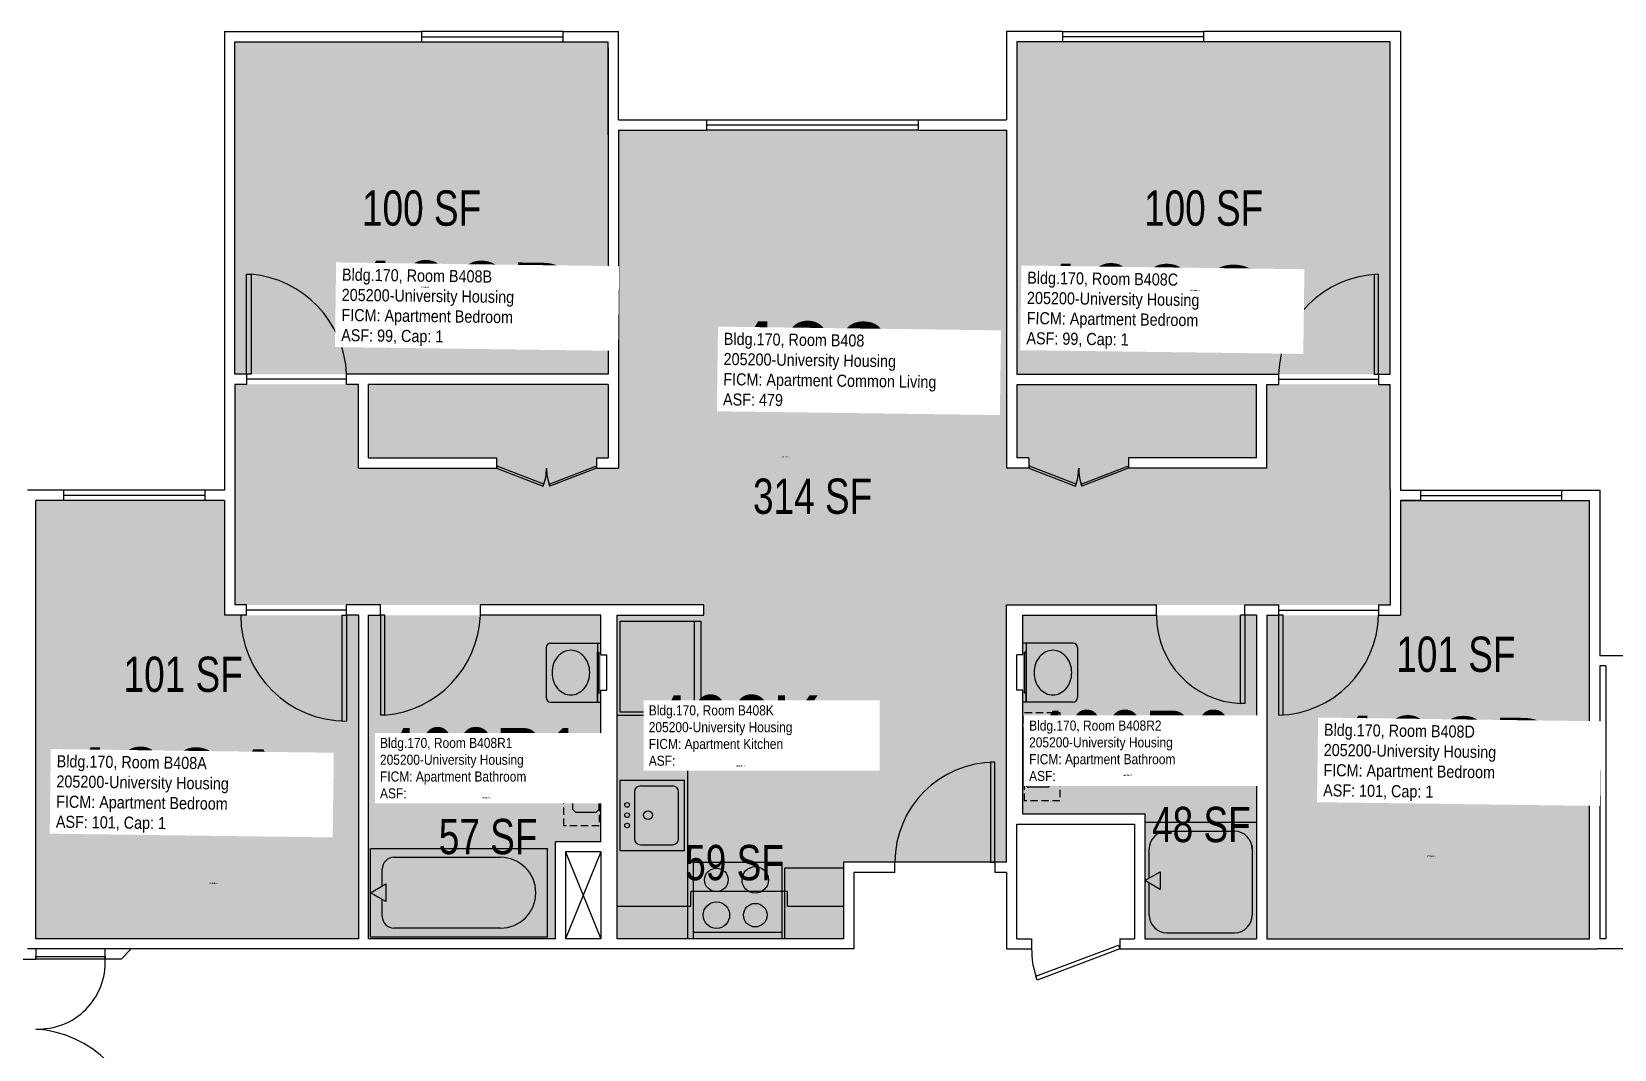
# Model space of a CAD drawing. Header units: inches. Extents: x -84 to 2978, y -50 to 1655.
# Drawn here: x 2012 to 2550, y 294 to 640 of the extents above; entities that cross this region are included whole.
import ezdxf
from ezdxf.enums import TextEntityAlignment as Align

# ---------------------------------------------------------------- set-up
doc = ezdxf.new("R2010")
doc.units = ezdxf.units.IN
doc.header["$LTSCALE"] = 10
doc.header["$MEASUREMENT"] = 0
doc.linetypes.add('DASHED2', pattern=[0.375, 0.25, -0.125])
doc.layers.get('0').update_dxf_attribs({"linetype": 'CONTINUOUS'})
for name, color, linetype in [('A-DOOR', 2, 'CONTINUOUS'), ('A-FLOR', 3, 'CONTINUOUS'), ('A-GLAZ', 1, 'CONTINUOUS'), ('A-IDEN-RNUM', 7, 'CONTINUOUS'), ('A-IDEN-SNUM', 4, 'CONTINUOUS'), ('A-IDEN-VNUM', 4, 'CONTINUOUS'), ('A-WALL', 5, 'CONTINUOUS'), ('AREA-TEXT', 3, 'CONTINUOUS'), ('Rooms-Category-Color', 7, 'CONTINUOUS'), ('Rooms-College-Color', 7, 'CONTINUOUS'), ('Rooms-Department-Color', 7, 'CONTINUOUS'), ('Rooms-Division-Color', 7, 'CONTINUOUS'), ('Rooms-Information', 7, 'CONTINUOUS')]:
    doc.layers.add(name, color=color, linetype=linetype)
doc.styles.add('CP_AREA', font='arial.ttf', dxfattribs={"height": 15})
doc.styles.add('CP_ROOMSNUMBER', font='arial.ttf', dxfattribs={"height": 1})
doc.styles.add('CP_ROOMVNUMBER', font='arial.ttf', dxfattribs={"width": 0.85, "height": 0.075})

msp = doc.modelspace()

# ---------------------------------------------------------------- hatches: boundary and pattern name
at = {"layer": 'Rooms-Category-Color', "true_color": 0x728ef3}
for points in [[(2081.17, 523.26), (2208.17, 523.26), (2208.17, 636.26), (2081.17, 636.26)], [(2347.17, 523.26), (2474.17, 523.26), (2474.17, 636.26), (2347.17, 636.26)], [(2474.17, 519.76), (2474.17, 444.76), (2343.67, 444.76), (2343.67, 357.26), (2288.17, 357.26), (2288.17, 441.26), (2240.66, 441.26), (2240.66, 444.76), (2081.17, 444.76), (2081.17, 519.76), (2123.17, 519.76), (2123.17, 491.26), (2170.17, 491.26), (2170.17, 494.76), (2126.67, 494.76), (2126.67, 519.76), (2208.17, 519.76), (2208.17, 494.76), (2204.17, 494.76), (2204.17, 491.26), (2211.67, 491.26), (2211.67, 606.26), (2343.67, 606.26), (2343.67, 491.26), (2351.17, 491.26), (2351.17, 494.76), (2347.17, 494.76), (2347.17, 519.76), (2428.67, 519.76), (2428.67, 494.76), (2385.17, 494.76), (2385.17, 491.26), (2432.17, 491.26), (2432.17, 519.76)], [(2077.67, 441.26), (2123.17, 441.26), (2123.17, 331.26), (2013.42, 331.26), (2013.42, 480.26), (2077.67, 480.26)], [(2477.67, 480.26), (2541.92, 480.26), (2541.92, 331.26), (2432.17, 331.26), (2432.17, 441.26), (2477.67, 441.26)], [(2126.67, 441.26), (2205.67, 441.26), (2205.67, 364.26), (2190.17, 364.26), (2190.17, 331.26), (2126.67, 331.26), (2126.67, 441.26)], [(2211.17, 441.26), (2288.17, 441.26), (2288.17, 331.26), (2211.17, 331.26)], [(2428.67, 441.26), (2349.17, 441.26), (2349.17, 373.76), (2390.67, 373.76), (2390.67, 331.26), (2428.67, 331.26)]]:
    msp.add_hatch(color=171, dxfattribs=at).paths.add_polyline_path(points)
at = {"layer": 'Rooms-College-Color', "true_color": 0xadadad}
for points in [[(2081.17, 523.26), (2208.17, 523.26), (2208.17, 636.26), (2081.17, 636.26)], [(2347.17, 523.26), (2474.17, 523.26), (2474.17, 636.26), (2347.17, 636.26)], [(2474.17, 519.76), (2474.17, 444.76), (2343.67, 444.76), (2343.67, 357.26), (2288.17, 357.26), (2288.17, 441.26), (2240.66, 441.26), (2240.66, 444.76), (2081.17, 444.76), (2081.17, 519.76), (2123.17, 519.76), (2123.17, 491.26), (2170.17, 491.26), (2170.17, 494.76), (2126.67, 494.76), (2126.67, 519.76), (2208.17, 519.76), (2208.17, 494.76), (2204.17, 494.76), (2204.17, 491.26), (2211.67, 491.26), (2211.67, 606.26), (2343.67, 606.26), (2343.67, 491.26), (2351.17, 491.26), (2351.17, 494.76), (2347.17, 494.76), (2347.17, 519.76), (2428.67, 519.76), (2428.67, 494.76), (2385.17, 494.76), (2385.17, 491.26), (2432.17, 491.26), (2432.17, 519.76)], [(2077.67, 441.26), (2123.17, 441.26), (2123.17, 331.26), (2013.42, 331.26), (2013.42, 480.26), (2077.67, 480.26)], [(2477.67, 480.26), (2541.92, 480.26), (2541.92, 331.26), (2432.17, 331.26), (2432.17, 441.26), (2477.67, 441.26)], [(2126.67, 441.26), (2205.67, 441.26), (2205.67, 364.26), (2190.17, 364.26), (2190.17, 331.26), (2126.67, 331.26), (2126.67, 441.26)], [(2211.17, 441.26), (2288.17, 441.26), (2288.17, 331.26), (2211.17, 331.26)], [(2428.67, 441.26), (2349.17, 441.26), (2349.17, 373.76), (2390.67, 373.76), (2390.67, 331.26), (2428.67, 331.26)]]:
    msp.add_hatch(color=253, dxfattribs=at).paths.add_polyline_path(points)
at = {"layer": 'Rooms-Department-Color', "true_color": 0x604aed}
for points in [[(2081.17, 523.26), (2208.17, 523.26), (2208.17, 636.26), (2081.17, 636.26)], [(2347.17, 523.26), (2474.17, 523.26), (2474.17, 636.26), (2347.17, 636.26)], [(2474.17, 519.76), (2474.17, 444.76), (2343.67, 444.76), (2343.67, 357.26), (2288.17, 357.26), (2288.17, 441.26), (2240.66, 441.26), (2240.66, 444.76), (2081.17, 444.76), (2081.17, 519.76), (2123.17, 519.76), (2123.17, 491.26), (2170.17, 491.26), (2170.17, 494.76), (2126.67, 494.76), (2126.67, 519.76), (2208.17, 519.76), (2208.17, 494.76), (2204.17, 494.76), (2204.17, 491.26), (2211.67, 491.26), (2211.67, 606.26), (2343.67, 606.26), (2343.67, 491.26), (2351.17, 491.26), (2351.17, 494.76), (2347.17, 494.76), (2347.17, 519.76), (2428.67, 519.76), (2428.67, 494.76), (2385.17, 494.76), (2385.17, 491.26), (2432.17, 491.26), (2432.17, 519.76)], [(2077.67, 441.26), (2123.17, 441.26), (2123.17, 331.26), (2013.42, 331.26), (2013.42, 480.26), (2077.67, 480.26)], [(2477.67, 480.26), (2541.92, 480.26), (2541.92, 331.26), (2432.17, 331.26), (2432.17, 441.26), (2477.67, 441.26)], [(2126.67, 441.26), (2205.67, 441.26), (2205.67, 364.26), (2190.17, 364.26), (2190.17, 331.26), (2126.67, 331.26), (2126.67, 441.26)], [(2211.17, 441.26), (2288.17, 441.26), (2288.17, 331.26), (2211.17, 331.26)], [(2428.67, 441.26), (2349.17, 441.26), (2349.17, 373.76), (2390.67, 373.76), (2390.67, 331.26), (2428.67, 331.26)]]:
    msp.add_hatch(color=173, dxfattribs=at).paths.add_polyline_path(points)
at = {"layer": 'Rooms-Division-Color', "true_color": 0x604aed}
for points in [[(2081.17, 523.26), (2208.17, 523.26), (2208.17, 636.26), (2081.17, 636.26)], [(2347.17, 523.26), (2474.17, 523.26), (2474.17, 636.26), (2347.17, 636.26)], [(2474.17, 519.76), (2474.17, 444.76), (2343.67, 444.76), (2343.67, 357.26), (2288.17, 357.26), (2288.17, 441.26), (2240.66, 441.26), (2240.66, 444.76), (2081.17, 444.76), (2081.17, 519.76), (2123.17, 519.76), (2123.17, 491.26), (2170.17, 491.26), (2170.17, 494.76), (2126.67, 494.76), (2126.67, 519.76), (2208.17, 519.76), (2208.17, 494.76), (2204.17, 494.76), (2204.17, 491.26), (2211.67, 491.26), (2211.67, 606.26), (2343.67, 606.26), (2343.67, 491.26), (2351.17, 491.26), (2351.17, 494.76), (2347.17, 494.76), (2347.17, 519.76), (2428.67, 519.76), (2428.67, 494.76), (2385.17, 494.76), (2385.17, 491.26), (2432.17, 491.26), (2432.17, 519.76)], [(2077.67, 441.26), (2123.17, 441.26), (2123.17, 331.26), (2013.42, 331.26), (2013.42, 480.26), (2077.67, 480.26)], [(2477.67, 480.26), (2541.92, 480.26), (2541.92, 331.26), (2432.17, 331.26), (2432.17, 441.26), (2477.67, 441.26)], [(2126.67, 441.26), (2205.67, 441.26), (2205.67, 364.26), (2190.17, 364.26), (2190.17, 331.26), (2126.67, 331.26), (2126.67, 441.26)], [(2211.17, 441.26), (2288.17, 441.26), (2288.17, 331.26), (2211.17, 331.26)], [(2428.67, 441.26), (2349.17, 441.26), (2349.17, 373.76), (2390.67, 373.76), (2390.67, 331.26), (2428.67, 331.26)]]:
    msp.add_hatch(color=173, dxfattribs=at).paths.add_polyline_path(points)

# ---------------------------------------------------------------- linework, layer by layer
for p, q in [((2212.17, 408.26), (2212.17, 439.26)), ((2212.17, 439.26), (2239.67, 439.26)), ((2237.42, 439.26), (2237.42, 408.26)), ((2239.67, 439.26), (2239.67, 408.26)), ((2188.56, 431.76), (2205.69, 431.76)), ((2204.56, 431.76), (2204.56, 411.76)), ((2366.3, 431.76), (2349.17, 431.76)), ((2350.3, 431.76), (2350.3, 411.76)), ((2187.06, 430.26), (2187.06, 413.26)), ((2204.56, 411.76), (2204.56, 428.76)), ((2204.56, 428.76), (2205.06, 428.76)), ((2205.06, 414.76), (2205.06, 428.76)), ((2349.8, 414.76), (2349.8, 428.76)), ((2350.3, 428.76), (2349.8, 428.76)), ((2350.3, 411.76), (2350.3, 428.76)), ((2367.8, 430.26), (2367.8, 413.26)), ((2204.56, 414.76), (2205.06, 414.76)), ((2350.3, 414.76), (2349.8, 414.76)), ((2188.56, 411.76), (2205.69, 411.76)), ((2366.3, 411.76), (2349.17, 411.76)), ((2211.17, 407.26), (2235.17, 407.26)), ((2239.67, 408.26), (2212.17, 408.26)), ((2235.17, 407.26), (2235.17, 331.26)), ((2350.97, 403.76), (2357.8, 403.76)), ((2357.8, 403.76), (2358.68, 402.88)), ((2349.8, 383.76), (2349.8, 402.59)), ((2349.92, 402.88), (2350.68, 403.64)), ((2358.78, 399.21), (2357.81, 395.82)), ((2358.8, 402.59), (2358.8, 399.32)), ((2196.05, 394.09), (2196.05, 390.76)), ((2197.05, 395.26), (2196.17, 394.38)), ((2204.05, 395.26), (2197.05, 395.26)), ((2204.93, 394.38), (2204.05, 395.26)), ((2205.05, 375.26), (2205.05, 394.09)), ((2357.8, 395.7), (2357.8, 390.82)), ((2196.05, 390.76), (2197.03, 387.32)), ((2357.81, 390.71), (2358.78, 387.32)), ((2197.05, 387.2), (2197.05, 382.32)), ((2212.08, 385.22), (2234.08, 385.22)), ((2212.08, 385.22), (2212.08, 361.22)), ((2219.08, 383.22), (2230.08, 383.22)), ((2234.08, 361.22), (2234.08, 385.22)), ((2350.68, 382.88), (2349.8, 383.76)), ((2357.63, 382.76), (2350.97, 382.76)), ((2358.8, 383.76), (2357.92, 382.88)), ((2358.8, 387.2), (2358.8, 383.76)), ((2197.03, 382.21), (2196.05, 378.76)), ((2196.05, 378.76), (2196.05, 375.26)), ((2217.08, 381.22), (2217.08, 365.22)), ((2232.08, 365.22), (2232.08, 381.22)), ((2196.05, 375.26), (2196.93, 374.38)), ((2197.22, 374.26), (2203.88, 374.26)), ((2204.17, 374.38), (2205.05, 375.26)), ((2428.67, 370.76), (2390.67, 370.76)), ((2398.17, 367.79), (2421.17, 367.79)), ((2127.3, 331.89), (2127.3, 361.89)), ((2127.3, 361.89), (2187.55, 361.89)), ((2187.55, 331.89), (2187.55, 361.89)), ((2212.08, 361.22), (2234.08, 361.22)), ((2219.08, 363.22), (2230.08, 363.22)), ((2392.17, 351.91), (2392.17, 361.79)), ((2427.17, 362.79), (2427.17, 339.29)), ((2135.33, 358.94), (2171.48, 358.94)), ((2237.17, 331.26), (2237.17, 357.26)), ((2237.17, 357.26), (2267.17, 357.26)), ((2267.17, 357.26), (2267.17, 331.26)), ((2131.32, 349.21), (2131.32, 354.92)), ((2288.17, 355.26), (2268.17, 355.26)), ((2390.67, 351.04), (2395.87, 354.04)), ((2395.87, 348.04), (2390.67, 351.04)), ((2392.17, 339.29), (2392.17, 350.18)), ((2395.87, 354.04), (2395.87, 348.04)), ((2127.3, 346.89), (2132.49, 349.89)), ((2132.49, 343.89), (2127.3, 346.89)), ((2131.32, 338.85), (2131.32, 344.57)), ((2132.49, 349.89), (2132.49, 343.89)), ((2269.17, 347.26), (2236.24, 347.26)), ((2236.24, 342.33), (2236.24, 347.26)), ((2269.17, 342.33), (2269.17, 347.26)), ((2211.17, 342.33), (2236.24, 342.33)), ((2269.17, 342.33), (2288.17, 342.33)), ((2171.48, 334.84), (2135.33, 334.84)), ((2127.3, 331.89), (2187.55, 331.89)), ((2267.17, 333.34), (2237.17, 333.34)), ((2398.17, 333.29), (2421.17, 333.29))]:
    msp.add_line(p, q)
at = {"linetype": 'DASHED2'}
for p, q in [((2349.8, 378.18), (2349.8, 408.18)), ((2349.8, 408.18), (2361.8, 408.18)), ((2361.8, 408.18), (2361.8, 378.18)), ((2193.05, 369.68), (2193.05, 399.68)), ((2193.05, 399.68), (2205.05, 399.68)), ((2205.05, 399.68), (2205.05, 369.68)), ((2361.8, 378.18), (2349.8, 378.18)), ((2205.05, 369.68), (2193.05, 369.68))]:
    msp.add_line(p, q, dxfattribs=at)
at = {"linetype": 'Continuous'}
msp.add_line((2268.17, 331.26), (2268.17, 355.26), dxfattribs=at)
for centre, radius in [((2214.58, 376.76), 0.791), ((2214.58, 373.26), 0.791), ((2221.7, 373.26), 1.5), ((2214.58, 369.76), 0.791), ((2258.17, 351.26), 4.5), ((2244.95, 351.26), 4), ((2244.95, 339.27), 4.5), ((2258.17, 339.27), 4)]:
    msp.add_circle(centre, radius)
for centre, radius, start, end in [((2188.56, 430.26), 1.5, 90, 180), ((2366.3, 430.26), 1.5, 0, 90), ((2196.79, 422.21), 7.65, 139.8991, 160.7706), ((2195.98, 422.89), 6.59, 116.1916, 139.8991), ((2195.46, 423.94), 5.42, 90, 116.1916), ((2195.46, 423.94), 5.42, 63.8084, 90), ((2194.94, 422.89), 6.59, 40.1009, 63.8084), ((2194.13, 422.21), 7.65, 19.2294, 40.1009), ((2360.73, 422.21), 7.65, 139.8991, 160.7706), ((2359.92, 422.89), 6.59, 116.1916, 139.8991), ((2359.4, 423.94), 5.42, 90, 116.1916), ((2359.4, 423.94), 5.42, 63.8084, 90), ((2358.88, 422.89), 6.59, 40.1009, 63.8084), ((2358.07, 422.21), 7.65, 19.2294, 40.1009), ((2198.06, 421.76), 9, 160.7706, 180), ((2198.06, 421.76), 9, 180, 199.2294), ((2192.86, 421.76), 9, 0, 19.2294), ((2192.86, 421.76), 9, 340.7706, 0), ((2362, 421.76), 9, 160.7706, 180), ((2362, 421.76), 9, 180, 199.2294), ((2356.8, 421.76), 9, 0, 19.2294), ((2356.8, 421.76), 9, 340.7706, 0), ((2196.79, 421.32), 7.65, 199.2294, 220.1009), ((2195.98, 420.64), 6.59, 220.1009, 243.8084), ((2195.46, 419.58), 5.42, 243.8084, 270), ((2195.46, 419.58), 5.42, 270, 296.1916), ((2194.94, 420.64), 6.59, 296.1916, 319.8991), ((2194.13, 421.32), 7.65, 319.8991, 340.7706), ((2360.73, 421.32), 7.65, 199.2294, 220.1009), ((2359.92, 420.64), 6.59, 220.1009, 243.8084), ((2359.4, 419.58), 5.42, 243.8084, 270), ((2359.4, 419.58), 5.42, 270, 296.1916), ((2358.88, 420.64), 6.59, 296.1916, 319.8991), ((2358.07, 421.32), 7.65, 319.8991, 340.7706), ((2188.56, 413.26), 1.5, 180, 270), ((2366.3, 413.26), 1.5, 270, 0), ((2350.97, 403.34), 0.418, 90, 135), ((2350.22, 402.59), 0.418, 135, 180), ((2358.38, 402.59), 0.418, 0, 45), ((2367.75, 391.58), 8.59, 108.8354, 129.4725), ((2368.3, 389.97), 10.29, 90, 108.8354), ((2368.3, 389.97), 10.29, 71.1646, 90), ((2368.85, 391.58), 8.59, 50.5275, 71.1646), ((2196.47, 394.09), 0.418, 135, 180), ((2204.63, 394.09), 0.418, 0, 45), ((2358.22, 395.7), 0.418, 164.0546, 180), ((2365.6, 393.26), 5.8, 153.2988, 180), ((2365.6, 393.26), 5.8, 180, 206.7012), ((2366.9, 392.61), 7.26, 129.4725, 153.2988), ((2369.69, 392.61), 7.26, 26.7012, 50.5275), ((2371, 393.26), 5.8, 0, 26.7012), ((2371, 393.26), 5.8, 333.2988, 0), ((2185.15, 384.11), 7.26, 129.4725, 153.2988), ((2186, 383.08), 8.59, 108.8354, 129.4725), ((2186.55, 381.47), 10.29, 90, 108.8354), ((2186.55, 381.47), 10.29, 71.1646, 90), ((2187.1, 383.08), 8.59, 50.5275, 71.1646), ((2187.94, 384.11), 7.26, 26.7012, 50.5275), ((2358.22, 390.82), 0.418, 180, 195.9454), ((2366.9, 393.92), 7.26, 206.7012, 230.5275), ((2367.75, 394.94), 8.59, 230.5275, 251.1646), ((2368.31, 395.59), 9.43, 288.8354, 309.4725), ((2369.69, 393.92), 7.26, 309.4725, 333.2988), ((2183.85, 384.76), 5.8, 153.2988, 180), ((2183.85, 384.76), 5.8, 180, 206.7012), ((2189.25, 384.76), 5.8, 0, 26.7012), ((2189.25, 384.76), 5.8, 333.2988, 0), ((2196.63, 387.2), 0.418, 0, 15.9454), ((2196.63, 382.32), 0.418, 344.0546, 0), ((2219.08, 381.22), 2, 90, 180), ((2230.08, 381.22), 2, 0, 90), ((2350.97, 383.18), 0.418, 225, 270), ((2357.63, 383.18), 0.418, 270, 315), ((2358.38, 387.2), 0.418, 0, 15.9454), ((2368.3, 396.55), 10.29, 251.1646, 270), ((2368.82, 394.12), 7.87, 266.2246, 288.8354), ((2185.15, 385.42), 7.26, 206.7012, 230.5275), ((2186.53, 387.09), 9.43, 230.5275, 251.1646), ((2186.03, 385.62), 7.87, 251.1646, 273.7754), ((2186.55, 388.05), 10.29, 270, 288.8354), ((2187.1, 386.44), 8.59, 288.8354, 309.4725), ((2187.94, 385.42), 7.26, 309.4725, 333.2988), ((2197.22, 374.68), 0.418, 225, 270), ((2203.88, 374.68), 0.418, 270, 315), ((2398.17, 361.79), 6, 90, 180), ((2421.17, 361.79), 6, 0, 90), ((2219.08, 365.22), 2, 180, 270), ((2230.08, 365.22), 2, 270, 0), ((2135.33, 354.92), 4.02, 90, 180), ((2171.48, 346.89), 12.05, 270, 90), ((2398.17, 339.29), 6, 180, 270), ((2421.17, 339.29), 6, 270, 0), ((2135.33, 338.85), 4.02, 180, 270)]:
    msp.add_arc(centre, radius, start, end)
at = {"layer": 'A-DOOR'}
for p, q in [((2085.17, 523.26), (2085.17, 557.26)), ((2085.17, 557.26), (2086.67, 557.26)), ((2086.67, 557.26), (2086.67, 523.26)), ((2468.67, 557.26), (2468.67, 523.26)), ((2470.17, 523.26), (2470.17, 557.26)), ((2086.67, 523.26), (2085.17, 523.26)), ((2468.67, 523.26), (2470.17, 523.26)), ((2119.17, 521.51), (2085.17, 521.51)), ((2436.17, 521.51), (2470.17, 521.51)), ((2170.43, 491.92), (2170.17, 491.26)), ((2170.17, 491.26), (2186.05, 485.18)), ((2186.3, 485.84), (2170.43, 491.92)), ((2188.05, 485.84), (2203.92, 491.92)), ((2204.17, 491.26), (2188.3, 485.18)), ((2203.92, 491.92), (2204.17, 491.26)), ((2351.43, 491.92), (2351.17, 491.26)), ((2351.17, 491.26), (2367.05, 485.18)), ((2367.3, 485.84), (2351.43, 491.92)), ((2369.05, 485.84), (2384.92, 491.92)), ((2385.17, 491.26), (2369.3, 485.18)), ((2384.92, 491.92), (2385.17, 491.26)), ((2186.05, 485.18), (2186.3, 485.84)), ((2188.3, 485.18), (2188.05, 485.84)), ((2367.05, 485.18), (2367.3, 485.84)), ((2369.3, 485.18), (2369.05, 485.84)), ((2119.17, 443.01), (2085.17, 443.01)), ((2436.17, 443.01), (2470.17, 443.01)), ((2117.67, 441.26), (2119.17, 441.26)), ((2117.67, 405.26), (2117.67, 441.26)), ((2119.17, 441.26), (2119.17, 405.26)), ((2130.67, 441.26), (2130.67, 407.26)), ((2132.17, 441.26), (2130.67, 441.26)), ((2132.17, 407.26), (2132.17, 441.26)), ((2423.17, 411.26), (2423.17, 441.26)), ((2424.67, 441.26), (2423.17, 441.26)), ((2424.67, 441.26), (2424.67, 411.26)), ((2436.17, 441.26), (2436.17, 407.26)), ((2437.67, 441.26), (2436.17, 441.26)), ((2437.67, 407.26), (2437.67, 441.26)), ((2424.67, 411.26), (2423.17, 411.26)), ((2132.17, 407.26), (2130.67, 407.26)), ((2339.67, 391.26), (2338.17, 391.26)), ((2338.17, 391.26), (2338.17, 357.26)), ((2339.67, 357.26), (2339.67, 391.26)), ((2339.67, 357.26), (2305.67, 357.26)), ((2338.17, 357.26), (2339.67, 357.26)), ((2353.61, 318.49), (2381.67, 329.08)), ((2381.67, 329.08), (2382.17, 327.76)), ((2013.42, 324.26), (2013.42, 325.25)), ((2013.42, 325.25), (2037.04, 325.25)), ((2037.04, 324.26), (2013.42, 324.26)), ((2037.04, 325.25), (2037.04, 324.26)), ((2382.17, 327.76), (2354.1, 317.17)), ((2354.1, 317.17), (2353.61, 318.49))]:
    msp.add_line(p, q, dxfattribs=at)
for centre, radius, start, end in [((2083.53, 521.73), 35.67, 2.4645, 84.9512), ((2471.14, 522.3), 34.97, 91.5758, 178.4242), ((2170.17, 491.26), 17, 339.0225, 0), ((2204.17, 491.26), 17, 180, 200.9775), ((2351.17, 491.26), 17, 339.0225, 0), ((2385.17, 491.26), 17, 180, 200.9775), ((2119.17, 441.26), 36, 180, 270), ((2129.07, 442.76), 35.64, 274.9983, 357.5861), ((2424.45, 441.01), 29.77, 179.5103, 267.5521), ((2435.21, 442.22), 34.97, 271.5758, 358.4242), ((2339.67, 357.26), 34, 90, 180), ((2014.42, 323.17), 22.65, 267.5823, 2.7558), ((2379.37, 327.39), 27.2, 179.2241, 199.0522), ((2010.57, 261.63), 39.02, 5.3404, 85.8049)]:
    msp.add_arc(centre, radius, start, end, dxfattribs=at)
at = {"layer": 'A-FLOR'}
for p, q in [((2193.67, 360.76), (2205.67, 331.26)), ((2205.67, 360.76), (2193.67, 331.26))]:
    msp.add_line(p, q, dxfattribs=at)
at = {"layer": 'A-GLAZ'}
for p, q in [((2192.67, 639.76), (2144.67, 639.76)), ((2144.67, 638.01), (2192.67, 638.01)), ((2144.67, 636.26), (2192.67, 636.26)), ((2362.67, 639.76), (2410.67, 639.76)), ((2410.67, 638.01), (2362.67, 638.01)), ((2410.67, 636.26), (2362.67, 636.26)), ((2241.67, 609.76), (2313.67, 609.76)), ((2313.67, 608.01), (2241.67, 608.01)), ((2313.67, 606.26), (2241.67, 606.26)), ((2070.92, 483.76), (2022.92, 483.76)), ((2070.92, 482.01), (2022.92, 482.01)), ((2070.92, 480.26), (2022.92, 480.26)), ((2484.42, 483.76), (2532.42, 483.76)), ((2484.42, 482.01), (2532.42, 482.01)), ((2484.42, 480.26), (2532.42, 480.26))]:
    msp.add_line(p, q, dxfattribs=at)
at = {"layer": 'A-WALL'}
for p, q in [((2077.67, 639.76), (2144.67, 639.76)), ((2077.67, 639.76), (2077.67, 483.76)), ((2081.17, 523.26), (2081.17, 636.26)), ((2081.17, 636.26), (2144.67, 636.26)), ((2144.67, 639.76), (2144.67, 636.26)), ((2192.67, 639.76), (2211.67, 639.76)), ((2192.67, 639.76), (2192.67, 636.26)), ((2192.67, 636.26), (2208.17, 636.26)), ((2208.17, 604.51), (2208.17, 636.26)), ((2343.67, 639.76), (2343.67, 609.76)), ((2362.67, 639.76), (2343.67, 639.76)), ((2347.17, 636.26), (2347.17, 604.51)), ((2362.67, 636.26), (2347.17, 636.26)), ((2362.67, 639.76), (2362.67, 636.26)), ((2410.67, 639.76), (2410.67, 636.26)), ((2477.67, 639.76), (2410.67, 639.76)), ((2474.17, 636.26), (2410.67, 636.26)), ((2474.17, 523.26), (2474.17, 636.26)), ((2477.67, 639.76), (2477.67, 483.76)), ((2208.17, 634.26), (2208.17, 604.51)), ((2211.67, 609.76), (2241.67, 609.76)), ((2241.67, 606.26), (2241.67, 609.76)), ((2313.67, 606.26), (2313.67, 609.76)), ((2313.67, 609.76), (2343.67, 609.76)), ((2208.17, 604.51), (2208.17, 523.26)), ((2211.67, 606.26), (2211.67, 491.26)), ((2211.67, 606.26), (2241.67, 606.26)), ((2313.67, 606.26), (2343.67, 606.26)), ((2343.67, 606.26), (2343.67, 491.26)), ((2347.17, 604.51), (2347.17, 523.26)), ((2085.17, 523.26), (2081.17, 523.26)), ((2085.17, 523.26), (2085.17, 519.76)), ((2208.17, 523.26), (2119.17, 523.26)), ((2119.17, 519.76), (2119.17, 523.26)), ((2347.17, 523.26), (2436.17, 523.26)), ((2436.17, 523.26), (2436.17, 519.76)), ((2470.17, 523.26), (2470.17, 519.76)), ((2470.17, 523.26), (2474.17, 523.26)), ((2085.17, 519.76), (2081.17, 519.76)), ((2123.17, 519.76), (2119.17, 519.76)), ((2123.17, 491.26), (2123.17, 519.76)), ((2208.17, 519.76), (2126.67, 519.76)), ((2126.67, 494.76), (2126.67, 519.76)), ((2208.17, 519.76), (2208.17, 494.76)), ((2347.17, 519.76), (2428.67, 519.76)), ((2347.17, 519.76), (2347.17, 494.76)), ((2428.67, 494.76), (2428.67, 519.76)), ((2432.17, 491.26), (2432.17, 519.76)), ((2432.17, 519.76), (2436.17, 519.76)), ((2470.17, 519.76), (2474.17, 519.76)), ((2474.17, 484.26), (2474.17, 519.76)), ((2123.17, 491.26), (2170.17, 491.26)), ((2126.67, 494.76), (2170.17, 494.76)), ((2170.17, 494.76), (2170.17, 491.26)), ((2204.17, 494.76), (2204.17, 491.26)), ((2204.17, 494.76), (2208.17, 494.76)), ((2204.17, 491.26), (2211.67, 491.26)), ((2351.17, 491.26), (2343.67, 491.26)), ((2351.17, 494.76), (2347.17, 494.76)), ((2351.17, 494.76), (2351.17, 491.26)), ((2428.67, 494.76), (2385.17, 494.76)), ((2385.17, 494.76), (2385.17, 491.26)), ((2432.17, 491.26), (2385.17, 491.26)), ((2022.92, 483.76), (2010.67, 483.76)), ((2022.92, 480.26), (2013.42, 480.26)), ((2013.42, 331.26), (2013.42, 480.26)), ((2022.92, 483.76), (2022.92, 480.26)), ((2077.67, 483.76), (2070.92, 483.76)), ((2070.92, 483.76), (2070.92, 480.26)), ((2077.67, 480.26), (2070.92, 480.26)), ((2077.67, 480.26), (2077.67, 441.26)), ((2081.17, 483.76), (2081.17, 444.76)), ((2474.17, 484.26), (2474.17, 444.76)), ((2477.67, 483.76), (2484.42, 483.76)), ((2477.67, 480.26), (2477.67, 441.26)), ((2477.67, 480.26), (2484.42, 480.26)), ((2484.42, 480.26), (2477.67, 480.26)), ((2484.42, 483.76), (2484.42, 480.26)), ((2532.42, 483.76), (2532.42, 480.26)), ((2532.42, 483.76), (2544.67, 483.76)), ((2532.42, 480.26), (2541.92, 480.26)), ((2541.92, 331.26), (2541.92, 480.26)), ((2544.67, 483.76), (2545.42, 483.76)), ((2545.42, 483.76), (2545.42, 427.51)), ((2085.17, 444.76), (2081.17, 444.76)), ((2085.17, 441.26), (2085.17, 444.76)), ((2130.67, 444.76), (2119.17, 444.76)), ((2119.17, 441.26), (2119.17, 444.76)), ((2119.17, 441.26), (2119.17, 444.76)), ((2130.67, 441.26), (2130.67, 444.76)), ((2211.17, 444.76), (2164.67, 444.76)), ((2164.67, 441.26), (2164.67, 444.76)), ((2240.66, 444.76), (2211.17, 444.76)), ((2240.66, 441.26), (2240.66, 444.76)), ((2343.67, 357.26), (2343.67, 444.76)), ((2343.67, 444.76), (2394.67, 444.76)), ((2394.67, 441.26), (2394.67, 444.76)), ((2424.67, 441.26), (2424.67, 444.76)), ((2424.67, 441.26), (2424.67, 444.76)), ((2424.67, 444.76), (2436.17, 444.76)), ((2436.17, 444.76), (2436.17, 441.26)), ((2470.17, 444.76), (2474.17, 444.76)), ((2470.17, 444.76), (2470.17, 441.26)), ((2085.17, 441.26), (2077.67, 441.26)), ((2123.17, 441.26), (2119.17, 441.26)), ((2123.17, 441.26), (2123.17, 331.26)), ((2126.67, 331.26), (2126.67, 441.26)), ((2126.67, 441.26), (2130.67, 441.26)), ((2205.67, 441.26), (2164.67, 441.26)), ((2188.05, 441.26), (2168.67, 441.26)), ((2205.67, 427.76), (2205.67, 441.26)), ((2211.17, 441.26), (2240.66, 441.26)), ((2211.17, 331.26), (2211.17, 441.26)), ((2349.17, 441.26), (2394.67, 441.26)), ((2349.17, 427.76), (2349.17, 441.26)), ((2428.67, 441.26), (2424.67, 441.26)), ((2428.67, 441.26), (2428.67, 331.26)), ((2432.17, 441.26), (2432.17, 331.26)), ((2432.17, 441.26), (2436.17, 441.26)), ((2470.17, 441.26), (2477.67, 441.26)), ((2205.67, 427.76), (2207.69, 427.76)), ((2207.69, 415.76), (2207.69, 427.76)), ((2347.17, 415.76), (2347.17, 427.76)), ((2349.17, 427.76), (2347.17, 427.76)), ((2547.42, 427.51), (2545.42, 427.51)), ((2654.17, 427.51), (2547.42, 427.51)), ((2547.42, 424.01), (2545.42, 424.01)), ((2545.42, 424.01), (2545.42, 331.26)), ((2547.42, 424.01), (2547.42, 331.26)), ((2205.67, 364.26), (2205.67, 415.76)), ((2205.67, 415.76), (2207.69, 415.76)), ((2349.17, 415.76), (2347.17, 415.76)), ((2349.17, 373.76), (2349.17, 415.76)), ((2349.17, 373.76), (2390.67, 373.76)), ((2390.67, 373.76), (2390.67, 331.26)), ((2347.17, 370.26), (2387.17, 370.26)), ((2347.17, 331.26), (2347.17, 370.26)), ((2387.17, 370.26), (2387.17, 331.26)), ((2190.17, 331.26), (2190.17, 364.26)), ((2205.67, 364.26), (2190.17, 364.26)), ((2193.67, 360.76), (2193.67, 331.26)), ((2205.67, 360.76), (2193.67, 360.76)), ((2205.67, 360.76), (2205.67, 331.26)), ((2288.17, 357.26), (2288.17, 331.26)), ((2305.67, 357.26), (2288.17, 357.26)), ((2305.67, 353.76), (2305.67, 357.26)), ((2343.67, 357.26), (2339.67, 357.26)), ((2339.67, 357.26), (2339.67, 353.76)), ((2291.67, 353.76), (2291.67, 327.76)), ((2305.67, 353.76), (2291.67, 353.76)), ((2343.67, 353.76), (2339.67, 353.76)), ((2343.67, 353.76), (2343.67, 327.76)), ((2123.17, 331.26), (2013.42, 331.26)), ((2190.17, 331.26), (2126.67, 331.26)), ((2205.67, 331.26), (2193.67, 331.26)), ((2288.17, 331.26), (2211.17, 331.26)), ((2347.17, 331.26), (2352.17, 331.26)), ((2352.17, 331.26), (2352.17, 327.76)), ((2382.17, 331.26), (2382.17, 327.76)), ((2382.17, 331.26), (2387.17, 331.26)), ((2390.67, 331.26), (2428.67, 331.26)), ((2432.17, 331.26), (2541.92, 331.26)), ((2547.42, 331.26), (2545.42, 331.26)), ((2007.92, 324.26), (2013.42, 324.26)), ((2291.67, 327.76), (2010.67, 327.76)), ((2013.42, 327.76), (2013.42, 324.26)), ((2037.04, 324.26), (2037.04, 327.76)), ((2042.54, 324.26), (2037.04, 324.26)), ((2042.54, 324.26), (2045.92, 327.76)), ((2343.67, 327.76), (2352.17, 327.76)), ((2382.17, 327.76), (2544.67, 327.76)), ((2547.42, 327.76), (2544.67, 327.76)), ((2564.05, 327.76), (2547.42, 327.76))]:
    msp.add_line(p, q, dxfattribs=at)
at = {"layer": 'A-WALL', "linetype": 'Continuous'}
for p, q in [((2211.67, 609.76), (2211.67, 639.76)), ((2081.17, 519.76), (2081.17, 483.76))]:
    msp.add_line(p, q, dxfattribs=at)

# ---------------------------------------------------------------- texts
at = {"layer": 'A-IDEN-RNUM', "style": 'CP_ROOMSNUMBER'}
for s, rotation, p in [('0408-B0', 359.2, (2144.34, 552.74)), ('0408-C0', 359.24, (2406.27, 551.6)), ('0408-00', 359.2, (2267, 495)), ('0408-D0', 359.2, (2486.77, 359.21)), ('0408-A0', 359.24, (2072.48, 349.93))]:
    msp.add_text(s, height=0.36, rotation=rotation, dxfattribs=at).set_placement(p)
for s, p in [('0408-K0', (2251.64, 389.81)), ('0408-R2', (2383.4, 386.65)), ('0408-R1', (2165.27, 379.04))]:
    msp.add_text(s, height=0.36, dxfattribs=at).set_placement(p)
at = {"layer": 'A-IDEN-SNUM', "style": 'CP_ROOMSNUMBER'}
for s, rotation, p in [('1700B408B0', 359.2, (2144.34, 552.74)), ('1700B408C0', 359.24, (2406.27, 551.6)), ('1700B40800', 359.2, (2267, 495)), ('1700B408D0', 359.2, (2486.77, 359.21)), ('1700B408A0', 359.24, (2072.48, 349.93))]:
    msp.add_text(s, height=0.36, rotation=rotation, dxfattribs=at).set_placement(p)
for s, p in [('1700B408K0', (2251.64, 389.81)), ('1700B408R2', (2383.4, 386.65)), ('1700B408R1', (2165.27, 379.04))]:
    msp.add_text(s, height=0.36, dxfattribs=at).set_placement(p)
at = {"layer": 'A-IDEN-VNUM', "style": 'CP_ROOMVNUMBER', "width": 0.85}
for s, rotation, p in [('408B', 359.24, (2117.29, 533.26)), ('408C', 359.24, (2350.37, 532.22)), ('408', 359.24, (2247.19, 512.61)), ('408D', 359.24, (2451.3, 378.47)), ('408A', 359.244, (2020.25, 367.76))]:
    msp.add_text(s, height=28.8, rotation=rotation, dxfattribs=at).set_placement(p)
at = {"layer": 'A-IDEN-VNUM', "style": 'CP_ROOMVNUMBER'}
for s, width, p in [('408K', 0.75, (2221.94, 390.02)), ('408R2', 0.7, (2351.31, 384.84)), ('408R1', 0.7, (2130.53, 378.94, 0))]:
    msp.add_text(s, height=24, dxfattribs=dict(at, width=width)).set_placement(p)
at = {"layer": 'AREA-TEXT', "style": 'CP_AREA', "width": 0.75}
for s, p in [('100 SF', (2144.67, 579.76)), ('100 SF', (2410.67, 579.76)), ('314 SF', (2277.67, 481.76)), ('101 SF', (2496.47, 428)), ('101 SF', (2063.59, 421.19)), ('57 SF', (2167.29, 366.01)), ('48 SF', (2409.91, 370.1)), ('59 SF', (2251.12, 357.15))]:
    msp.add_text(s, height=12, dxfattribs=at).set_placement(p, align=Align.MIDDLE_CENTER)

# ---------------------------------------------------------------- next in the draw order: texts
at = {"layer": 'Rooms-Information', "char_height": 4.1143, "width": 92.16, "attachment_point": 7, "style": 'CP_ROOMVNUMBER', "bg_fill": 3, "box_fill_scale": 1.5, "bg_fill_color": 256, "bg_fill_true_color": 13158600, "bg_fill_transparency": 0}
for s, insert, rotation in [('Bldg.170, Room B408B^M^J205200-University Housing^M^JFICM: Apartment Bedroom^M^JASF: 99, Cap: 1', (2117.29, 533.26), 359.24), ('Bldg.170, Room B408C^M^J205200-University Housing^M^JFICM: Apartment Bedroom^M^JASF: 99, Cap: 1', (2350.37, 532.22), 359.24), ('Bldg.170, Room B408^M^J205200-University Housing^M^JFICM: Apartment Common Living^M^JASF: 479', (2247.19, 512.61), 359.24), ('Bldg.170, Room B408D^M^J205200-University Housing^M^JFICM: Apartment Bedroom^M^JASF: 101, Cap: 1', (2451.3, 378.47), 359.24), ('Bldg.170, Room B408A^M^J205200-University Housing^M^JFICM: Apartment Bedroom^M^JASF: 101, Cap: 1', (2020.25, 367.76), 359.244)]:
    msp.add_mtext(s, dxfattribs=dict(at, insert=insert, rotation=rotation))
at = {"layer": 'Rooms-Information', "char_height": 3.4286, "width": 76.8, "attachment_point": 7, "style": 'CP_ROOMVNUMBER', "bg_fill": 3, "box_fill_scale": 1.5, "bg_fill_color": 256, "bg_fill_true_color": 13158600, "bg_fill_transparency": 0}
for s, insert in [('Bldg.170, Room B408K^M^J205200-University Housing^M^JFICM: Apartment Kitchen^M^JASF: ', (2221.94, 390.02)), ('Bldg.170, Room B408R2^M^J205200-University Housing^M^JFICM: Apartment Bathroom^M^JASF: ', (2351.31, 384.84)), ('Bldg.170, Room B408R1^M^J205200-University Housing^M^JFICM: Apartment Bathroom^M^JASF: ', (2130.53, 378.94, 0))]:
    msp.add_mtext(s, dxfattribs=dict(at, insert=insert))

doc.saveas('drawing.dxf')
